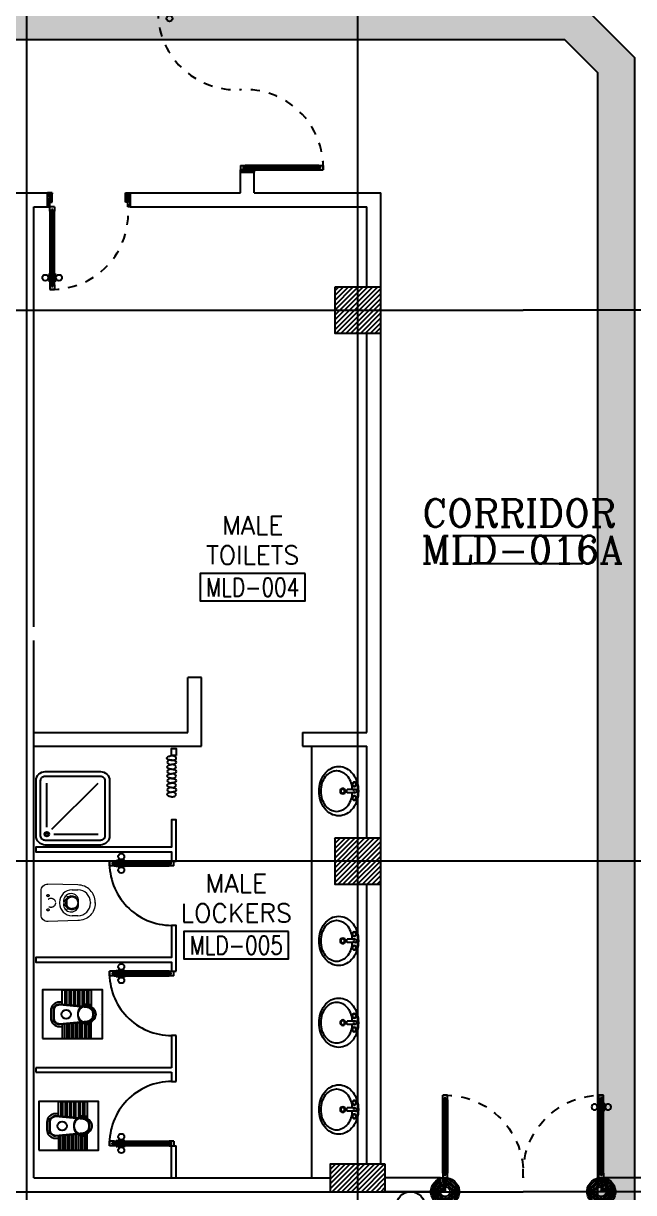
# Model space of a CAD drawing. Extents: x 417819.9 to 417911.9, y 43448 to 43539.2.
# Drawn here: x 417884.26 to 417890.9, y 43494.48 to 43507.22 of the extents above; entities that cross this region are included whole.
import ezdxf
from ezdxf.enums import TextEntityAlignment as Align

# ---------------------------------------------------------------- set-up
doc = ezdxf.new("R2010")
doc.units = 0
doc.header["$MEASUREMENT"] = 0
doc.linetypes.add('HIDDEN', pattern=[0.375, 0.25, -0.125])
doc.linetypes.add('HIDDEN2', pattern=[0.1875, 0.125, -0.0625])
doc.layers.get('0').update_dxf_attribs({"color": 11, "linetype": 'CONTINUOUS'})
for name, color, linetype in [('COL', 11, 'CONTINUOUS'), ('CURT', 11, 'CONTINUOUS'), ('DIM', 11, 'CONTINUOUS'), ('DOOR', 11, 'CONTINUOUS'), ('E-HAT', 9, 'CONTINUOUS'), ('E-SOCKETS', 4, 'CONTINUOUS'), ('E-TRAY', 2, 'CONTINUOUS'), ('FIX', 11, 'CONTINUOUS'), ('RM-BOX', 11, 'CONTINUOUS'), ('RM-NAME', 11, 'CONTINUOUS'), ('RM-NO', 11, 'CONTINUOUS'), ('WALL', 11, 'CONTINUOUS')]:
    doc.layers.add(name, color=color, linetype=linetype)
doc.styles.add('ROMANC', font='romanc', dxfattribs={"height": 0.1})
doc.styles.add('ROMANS', font='ROMANS.shx', dxfattribs={"width": 0.6})

# ---------------------------------------------------------------- blocks, each defined once
blk = doc.blocks.new('A$C272A55A0')
at = {"layer": 'DOOR', "color": 0, "linetype": 'ByBlock'}
for p, q in [((0, 900), (0, 1050)), ((50, 1050), (0, 1050)), ((50, 950), (50, 1050)), ((1750, 950), (1750, 1050)), ((1750, 1050), (1800, 1050)), ((1800, 1050), (1800, 900)), ((0, 900), (25, 900)), ((25, 950), (50, 950)), ((25, 900), (25, 950)), ((75, 900), (25, 900)), ((25, 850), (25, 900)), ((75, 900), (75, 850)), ((1725, 900), (1775, 900)), ((1725, 900), (1725, 850)), ((1775, 950), (1750, 950)), ((1775, 900), (1775, 950)), ((1800, 900), (1775, 900)), ((1775, 850), (1775, 900)), ((42, 850), (25, 850)), ((58, 870), (42, 870)), ((42, 870), (42, 850)), ((58, 850), (58, 870)), ((75, 850), (58, 850)), ((1725, 850), (1742, 850)), ((1742, 870), (1758, 870)), ((1742, 850), (1742, 870)), ((1758, 870), (1758, 850)), ((1758, 850), (1775, 850)), ((1718, 160), (1709, 160)), ((1709, 95), (1709, 160)), ((1725, 173), (1718, 173)), ((1718, 173), (1718, 83)), ((1718, 95), (1718, 160)), ((1775, 173), (1782, 173)), ((1782, 173), (1782, 83)), ((1782, 160), (1791, 160)), ((1782, 95), (1782, 160)), ((1791, 95), (1791, 160)), ((25, 50), (42, 50)), ((25, 50), (25, 0)), ((25, 0), (75, 0)), ((75, 0), (25, 0)), ((42, 50), (42, 30)), ((42, 30), (58, 30)), ((58, 50), (75, 50)), ((58, 50), (58, 30)), ((75, 50), (75, 0)), ((1718, 95), (1709, 95)), ((1725, 83), (1718, 83)), ((1742, 50), (1725, 50)), ((1725, 50), (1725, 0)), ((1775, 0), (1725, 0)), ((1725, 0), (1775, 0)), ((1742, 50), (1742, 30)), ((1758, 30), (1742, 30)), ((1775, 50), (1758, 50)), ((1758, 50), (1758, 30)), ((1775, 83), (1782, 83)), ((1775, 50), (1775, 0)), ((1782, 95), (1791, 95))]:
    blk.add_line(p, q, dxfattribs=at)
at = {"layer": 'DOOR', "color": 9, "linetype": 'ByBlock'}
for p, q in [((50, 1050), (0, 1010)), ((50, 1050), (0, 937)), ((50, 1050), (37, 950)), ((1750, 1050), (1800, 1010)), ((1750, 1050), (1800, 937)), ((1750, 1050), (1763, 950))]:
    blk.add_line(p, q, dxfattribs=at)
at = {"layer": 'DOOR', "linetype": 'ByBlock'}
for p, q in [((25, 850), (25, 50)), ((42, 850), (42, 50)), ((58, 850), (58, 50)), ((75, 50), (75, 850)), ((1725, 50), (1725, 850)), ((1742, 850), (1742, 50)), ((1758, 850), (1758, 50)), ((1775, 850), (1775, 50))]:
    blk.add_line(p, q, dxfattribs=at)
at = {"layer": 'DOOR', "color": 0, "linetype": 'ByBlock'}
for centre in [(1676, 128), (1824, 128)]:
    blk.add_circle(centre, 32.4, dxfattribs=at)
at = {"layer": 'DOOR', "color": 9, "linetype": 'ByBlock'}
for centre, radius, start, end in [((50, 1050), 54.4, 203.2074, 270), ((50, 1050), 34.4, 180, 270), ((50, 1050), 14.4, 180, 270), ((1750, 1050), 14.4, 270, 0), ((1750, 1050), 34.4, 270, 0), ((1750, 1050), 54.4, 270, 336.7926), ((50, 1050), 74.4, 227.7764, 270), ((50, 1050), 94.4, 238.0182, 270), ((50, 1050), 114, 244.0838, 257.3774), ((50, 1050), 134, 248.1598, 259.28), ((50, 1050), 154, 251.1053, 256.2858), ((1750, 1050), 74.4, 270, 312.2236), ((1750, 1050), 94.4, 270, 301.9818), ((1750, 1050), 114, 282.6226, 295.9162), ((1750, 1050), 134, 280.72, 291.8402), ((1750, 1050), 154, 283.7142, 288.8947)]:
    blk.add_arc(centre, radius, start, end, dxfattribs=at)
at = {"layer": 'DOOR', "linetype": 'HIDDEN', "ltscale": 0.5}
for centre, start, end in [((50, 851), 268.3174, 3.2965), ((1750, 851), 176.7035, 271.6826)]:
    blk.add_arc(centre, 851, start, end, dxfattribs=at)
at = {"layer": 'WALL', "linetype": 'ByBlock'}
blk.add_line((1800, 900), (1800, 1050), dxfattribs=at)
blk = doc.blocks.new('COL50')
at = {"layer": 'COL'}
blk.add_lwpolyline([(-250, 250), (-250, -250), (250, -250), (250, 250)], close=True, dxfattribs=at)
blk = doc.blocks.new('*X64')
at = {"color": 0}
for p, q in [((193089, 47937), (193552, 48401)), ((193089, 47990), (193499, 48401)), ((193089, 48043), (193446, 48401)), ((193089, 48096), (193393, 48401)), ((193089, 48149), (193340, 48401)), ((193089, 48202), (193287, 48401)), ((193089, 48255), (193234, 48401)), ((193089, 48308), (193181, 48401)), ((193089, 48361), (193128, 48401)), ((193105, 47901), (193589, 48384)), ((193158, 47901), (193589, 48331)), ((193211, 47901), (193589, 48278)), ((193264, 47901), (193589, 48225)), ((193318, 47901), (193589, 48172)), ((193371, 47901), (193589, 48119)), ((193424, 47901), (193589, 48066)), ((193477, 47901), (193589, 48013)), ((193530, 47901), (193589, 47960)), ((193583, 47901), (193589, 47907))]:
    blk.add_line(p, q, dxfattribs=at)
blk = doc.blocks.new('RM1')
at = {"layer": 'RM-BOX'}
blk.add_lwpolyline([(570, -200), (-570, -200), (-570, -500), (570, -500)], close=True, dxfattribs=at)
at = {"layer": 'RM-NAME', "style": 'ROMANS'}
for tag, p in [('ROOMNAME1', (0, 324)), ('ROOMNAME2', (0, 0))]:
    blk.add_attdef(tag, text='', height=200, dxfattribs=at).set_placement(p, align=Align.MIDDLE)
at = {"layer": 'RM-NO', "style": 'ROMANS', "width": 0.8}
blk.add_attdef('ROOMNO', text='', height=200, dxfattribs=at).set_placement((0, -350), align=Align.MIDDLE)
blk = doc.blocks.new('CURT2')
at = {"layer": 'CURT'}
blk.add_lwpolyline([(0, 0, -0.116434), (-19, -31, -0.116434), (-50, -50, -0.56066), (-101, -7, 0.45929), (-150, 50, 0.414214), (-200, 0, -0.414214), (-250, -50, -0.414214), (-300, 0, 0.414214), (-350, 50, 0.414214), (-400, 0, -0.414214), (-450, -50, -0.414214), (-500, 0, 0.414214), (-550, 50, 0.414214), (-600, 0, -0.414214), (-650, -50, -0.414214), (-700, 0, 0.414214), (-750, 50, 0.414214), (-800, 0, -0.414214), (-850, -50, -0.414214), (-900, 0, 0.414214)], format="xyb", dxfattribs=at)
blk = doc.blocks.new('DOOR90')
at = {"layer": 'DOOR', "color": 7, "linetype": 'ByBlock'}
for p, q in [((-150, 0), (0, 0)), ((-150, 0), (-150, -25)), ((0, -50), (-114, 0)), ((0, -50), (-40, 0)), ((0, -50), (0, 0)), ((-1000, -25), (-1050, -25)), ((-1050, -75), (-1050, -25)), ((-1050, -25), (-1050, -75)), ((-1000, -75), (-1050, -75)), ((-1000, -42), (-1020, -42)), ((-1020, -42), (-1020, -58)), ((-1000, -58), (-1020, -58)), ((-1000, -25), (-1000, -42)), ((-1000, -58), (-1000, -75)), ((-878, -18), (-968, -18)), ((-968, -25), (-968, -18)), ((-968, -75), (-968, -82)), ((-878, -82), (-968, -82)), ((-955, -9), (-890, -9)), ((-955, -18), (-955, -9)), ((-955, -18), (-890, -18)), ((-955, -82), (-890, -82)), ((-955, -82), (-955, -91)), ((-955, -91), (-890, -91)), ((-890, -18), (-890, -9)), ((-890, -82), (-890, -91)), ((-878, -25), (-878, -18)), ((-878, -75), (-878, -82)), ((-200, -25), (-150, -25)), ((-200, -42), (-200, -25)), ((-180, -42), (-200, -42)), ((-200, -58), (-180, -58)), ((-200, -75), (-200, -58)), ((-150, -75), (-200, -75)), ((-180, -58), (-180, -42)), ((-150, -25), (-100, -25)), ((-150, -75), (-150, -25)), ((-100, -25), (-100, -50)), ((0, -50), (-100, -37)), ((-100, -50), (0, -50)), ((-150, -875), (-100, -875)), ((-150, -900), (-150, -875)), ((0, -850), (-114, -900)), ((-100, -875), (-100, -850)), ((0, -850), (-100, -863)), ((-100, -850), (0, -850)), ((0, -850), (-40, -900)), ((0, -850), (0, -900)), ((-150, -900), (0, -900)), ((0, -900), (-150, -900))]:
    blk.add_line(p, q, dxfattribs=at)
at = {"layer": 'DOOR', "linetype": 'ByBlock'}
for p, q in [((-200, -25), (-1000, -25)), ((-200, -42), (-1000, -42)), ((-200, -58), (-1000, -58)), ((-1000, -75), (-200, -75))]:
    blk.add_line(p, q, dxfattribs=at)
at = {"layer": 'DOOR', "color": 7, "linetype": 'ByBlock'}
for centre in [(-923, 24), (-923, -124)]:
    blk.add_circle(centre, 32.4, dxfattribs=at)
for centre, radius, start, end in [((0, -50), 154, 161.1053, 166.2858), ((0, -50), 94.4, 148.0182, 180), ((0, -50), 134, 158.1598, 169.28), ((0, -50), 114, 154.0838, 167.3774), ((0, -50), 74.4, 137.7764, 180), ((0, -50), 54.4, 113.2074, 180), ((0, -50), 34.4, 90, 180), ((0, -50), 14.4, 90, 180), ((0, -850), 154, 193.7142, 198.8947), ((0, -850), 134, 190.72, 201.8402), ((0, -850), 94.4, 180, 211.9818), ((0, -850), 74.4, 180, 222.2236), ((0, -850), 54.4, 180, 246.7926), ((0, -850), 34.4, 180, 270), ((0, -850), 14.4, 180, 270)]:
    blk.add_arc(centre, radius, start, end, dxfattribs=at)
at = {"layer": 'DOOR', "linetype": 'HIDDEN', "ltscale": 0.5}
blk.add_arc((-222, -50), 828, 178.2701, 275.003, dxfattribs=at)
blk = doc.blocks.new('*X78')
at = {"color": 0}
for p, q in [((80579, 41918), (81062, 42401)), ((80579, 41971), (81009, 42401)), ((80579, 42024), (80956, 42401)), ((80579, 42077), (80903, 42401)), ((80579, 42130), (80850, 42401)), ((80579, 42183), (80797, 42401)), ((80579, 42236), (80744, 42401)), ((80579, 42289), (80691, 42401)), ((80579, 42342), (80638, 42401)), ((80579, 42395), (80585, 42401)), ((80615, 41901), (81079, 42365)), ((80668, 41901), (81079, 42312)), ((80721, 41901), (81079, 42259)), ((80774, 41901), (81079, 42206)), ((80827, 41901), (81079, 42153)), ((80880, 41901), (81079, 42100)), ((80933, 41901), (81079, 42047)), ((80986, 41901), (81079, 41994)), ((81039, 41901), (81079, 41941))]:
    blk.add_line(p, q, dxfattribs=at)
blk = doc.blocks.new('WC')
at = {"layer": 'FIX', "lineweight": 20}
for p, q in [((475, 141), (538, 141)), ((339, 5), (339, -5)), ((395, 76), (490, 60)), ((534, 24), (540, 0)), ((540, 0), (534, -24)), ((674, 5), (674, -5)), ((490, -60), (395, -76)), ((213, -204), (210, -204)), ((538, -141), (475, -141))]:
    blk.add_line(p, q, dxfattribs=at)
at = {"layer": 'FIX', "linetype": 'Continuous', "lineweight": 20}
blk.add_line((420, -47), (420, 45), dxfattribs=at)
at = {"layer": 'FIX', "lineweight": 20}
for points in [[(210, -204, -0.414214), (137, -131), (137, 0), (137, 131, -0.414214), (210, 204)], [(727, -5), (727, 5, 0.414214), (538, 194), (210, 204)], [(727, 5), (727, -5, -0.414214), (538, -194), (210, -204)]]:
    blk.add_lwpolyline(points, format="xyb", dxfattribs=at)
at = {"layer": 'FIX', "linetype": 'HIDDEN2', "lineweight": 20, "ltscale": 0.3}
blk.add_circle((245, 0), 49.8, dxfattribs=at)
at = {"layer": 'FIX', "linetype": 'HIDDEN', "lineweight": 20, "ltscale": 0.05}
for centre in [(213, 78), (213, -77)]:
    blk.add_circle(centre, 11.6, dxfattribs=at)
at = {"layer": 'FIX', "lineweight": 20}
for centre, radius, start, end in [((475, 5), 136, 90, 180), ((538, 5), 136, 360, 90), ((464, -18), 82, 51.0758, 71.504), ((473, -7), 68.2, 27.1532, 51.0758), ((475, -5), 136, 180, 270), ((464, 18), 82, 288.496, 308.9242), ((473, 7), 68.2, 308.9242, 332.8468), ((538, -5), 136, 270, 0)]:
    blk.add_arc(centre, radius, start, end, dxfattribs=at)
at = {"layer": 'FIX', "linetype": 'Continuous', "lineweight": 20}
for centre, start, end in [((443, 46), 88.3879, 182.3338), ((442, -46), 177.6662, 271.6121)]:
    blk.add_arc(centre, 22.3, start, end, dxfattribs=at)
blk = doc.blocks.new('AWC')
at = {"layer": 'FIX'}
for p, q in [((-726, 265), (-726, 66)), ((-700, 265), (-726, 265)), ((-700, 79), (-700, 265)), ((-678, 265), (-678, 82)), ((-652, 265), (-678, 265)), ((-652, 84), (-652, 265)), ((-630, 265), (-630, 86)), ((-604, 265), (-630, 265)), ((-604, 89), (-604, 265)), ((-582, 265), (-582, 91)), ((-556, 265), (-582, 265)), ((-556, 93), (-556, 265)), ((-534, 265), (-534, 95)), ((-508, 265), (-534, 265)), ((-508, 98), (-508, 265)), ((-486, 265), (-486, 100)), ((-460, 265), (-486, 265)), ((-460, 102), (-460, 265)), ((-438, 265), (-438, 104)), ((-412, 265), (-438, 265)), ((-412, 106), (-412, 265)), ((-384, 134), (-412, 131)), ((-825, 0), (-825, 0)), ((-780, 7), (-780, -7)), ((-755, 7), (-755, -7)), ((-748, 7), (-748, -7)), ((-382, 109), (-687, 81)), ((-312, -39), (-312, 39)), ((-287, -39), (-287, 39)), ((-726, -265), (-726, -66)), ((-700, -79), (-700, -265)), ((-687, -81), (-382, -109)), ((-678, -265), (-678, -82)), ((-652, -84), (-652, -265)), ((-630, -265), (-630, -86)), ((-604, -89), (-604, -265)), ((-582, -265), (-582, -91)), ((-556, -93), (-556, -265)), ((-534, -265), (-534, -95)), ((-508, -98), (-508, -265)), ((-486, -265), (-486, -100)), ((-460, -102), (-460, -265)), ((-438, -265), (-438, -104)), ((-412, -106), (-412, -265)), ((-412, -131), (-384, -134)), ((-700, -265), (-726, -265)), ((-652, -265), (-678, -265)), ((-604, -265), (-630, -265)), ((-556, -265), (-582, -265)), ((-508, -265), (-534, -265)), ((-460, -265), (-486, -265)), ((-412, -265), (-438, -265))]:
    blk.add_line(p, q, dxfattribs=at)
at = {"layer": 'FIX', "color": 32}
for p, q in [((-381, 102), (-686, 74)), ((-319, -39), (-319, 39)), ((-686, -74), (-381, -102))]:
    blk.add_line(p, q, dxfattribs=at)
at = {"layer": 'FIX'}
blk.add_lwpolyline([(-198, 265), (-848, 265), (-848, -265), (-198, -265)], close=True, dxfattribs=at)
at = {"layer": 'FIX', "color": 32}
blk.add_circle((-454, 0), 50, dxfattribs=at)
at = {"layer": 'FIX'}
for centre, radius, start, end in [((-382, 39), 95, 0, 90.1311), ((-680, 7), 100, 117.0426, 180), ((-680, 7), 75, 95.2114, 180), ((-382, 39), 70, 0, 90.1311), ((-680, -7), 100, 180, 242.9574), ((-680, -7), 75, 180, 264.7886), ((-382, -39), 95, 270, 0), ((-382, -39), 70, 270, 0)]:
    blk.add_arc(centre, radius, start, end, dxfattribs=at)
at = {"layer": 'FIX', "color": 32}
for centre, radius, start, end in [((-680, 7), 68, 95.2114, 180), ((-382, 39), 63, 0, 90.1311), ((-680, -7), 68, 180, 264.7886), ((-382, -39), 63, 270, 0)]:
    blk.add_arc(centre, radius, start, end, dxfattribs=at)
blk = doc.blocks.new('fe-door')
at = {"layer": 'DOOR', "color": 0, "linetype": 'ByBlock'}
for p, q in [((-805, 1782), (-805, 1791)), ((-805, 1791), (-740, 1791)), ((-740, 1782), (-740, 1791)), ((150, 1800), (0, 1800)), ((0, 1800), (0, 1775)), ((150, 1775), (150, 1800)), ((-900, 1775), (-900, 1725)), ((-900, 1725), (-900, 1775)), ((-850, 1775), (-900, 1775)), ((-850, 1725), (-900, 1725)), ((-870, 1758), (-870, 1742)), ((-850, 1758), (-870, 1758)), ((-850, 1742), (-870, 1742)), ((-850, 1775), (-850, 1758)), ((-850, 1742), (-850, 1725)), ((-818, 1775), (-818, 1782)), ((-728, 1782), (-818, 1782)), ((-818, 1725), (-818, 1718)), ((-728, 1718), (-818, 1718)), ((-805, 1782), (-740, 1782)), ((-805, 1718), (-805, 1709)), ((-805, 1718), (-740, 1718)), ((-805, 1709), (-740, 1709)), ((-740, 1718), (-740, 1709)), ((-728, 1775), (-728, 1782)), ((-728, 1725), (-728, 1718)), ((-50, 1758), (-50, 1775)), ((-50, 1775), (0, 1775)), ((-30, 1758), (-50, 1758)), ((-50, 1725), (-50, 1742)), ((-50, 1742), (-30, 1742)), ((0, 1725), (-50, 1725)), ((-30, 1742), (-30, 1758)), ((0, 1725), (0, 1775)), ((0, 1775), (150, 1775)), ((0, 75), (0, 25)), ((0, 75), (50, 75)), ((0, 0), (0, 25)), ((0, 25), (50, 25)), ((150, 25), (0, 25)), ((0, 0), (150, 0)), ((30, 58), (30, 42)), ((50, 58), (30, 58)), ((30, 42), (50, 42)), ((50, 75), (50, 58)), ((50, 42), (50, 25)), ((150, 25), (150, 0)), ((850, 58), (850, 75)), ((850, 75), (900, 75)), ((850, 58), (870, 58)), ((850, 25), (850, 42)), ((850, 42), (870, 42)), ((850, 25), (900, 25)), ((870, 42), (870, 58)), ((900, 25), (900, 75)), ((900, 75), (900, 25))]:
    blk.add_line(p, q, dxfattribs=at)
at = {"layer": 'DOOR', "linetype": 'ByBlock'}
for p, q in [((-50, 1775), (-850, 1775)), ((-50, 1758), (-850, 1758)), ((-50, 1742), (-850, 1742)), ((-850, 1725), (-50, 1725)), ((850, 75), (50, 75)), ((50, 58), (850, 58)), ((50, 42), (850, 42)), ((50, 25), (850, 25))]:
    blk.add_line(p, q, dxfattribs=at)
at = {"layer": 'DOOR', "color": 0, "linetype": 'ByBlock'}
for centre in [(-773, 1824), (-773, 1676)]:
    blk.add_circle(centre, 32.4, dxfattribs=at)
at = {"layer": 'DOOR', "linetype": 'HIDDEN', "ltscale": 0.5}
for centre, start, end in [((-49, 1750), 178.3174, 273.2965), ((49, 50), 358.3174, 93.2965)]:
    blk.add_arc(centre, 851, start, end, dxfattribs=at)
at = {"layer": 'WALL'}
for p, q in [((0, 1800), (150, 1800)), ((0, 0), (150, 0))]:
    blk.add_line(p, q, dxfattribs=at)
at = {"layer": 'WALL', "linetype": 'ByBlock'}
blk.add_line((0, 1800), (150, 1800), dxfattribs=at)
blk = doc.blocks.new('OV')
for p, q in [((-0.02, -0.041), (-0.02, -0.135)), ((0.02, -0.041), (0.02, -0.135))]:
    blk.add_line(p, q)
blk.add_lwpolyline([(-0.3, -0.239, 0.126028), (-0.276, -0.332, 0.105961), (-0.207, -0.412, 0.086149), (-0.113, -0.46, 0.075973), (0, -0.478, 0.075973), (0.113, -0.46, 0.086149), (0.207, -0.412, 0.105961), (0.276, -0.332, 0.126028), (0.3, -0.239, 0.126028), (0.276, -0.145, 0.105961), (0.207, -0.065, 0.086149), (0.113, -0.017, 0.075973), (0, 0, 0.075973), (-0.113, -0.017, 0.086149), (-0.207, -0.065, 0.105961), (-0.276, -0.145, 0.126028)], format="xyb", close=True)
for points in [[(-0.25, -0.264, 0.126028), (-0.232, -0.333, 0.105961), (-0.177, -0.398, 0.086149), (-0.099, -0.438, 0.075973), (0, -0.453, 0.075973), (0.099, -0.438, 0.086149), (0.177, -0.398, 0.105961), (0.232, -0.333, 0.126028), (0.25, -0.264, 0.126028), (0.232, -0.195, 0.105961), (0.177, -0.13, 0.086149), (0.099, -0.09, 0.060606), (0.02, -0.076, 0.075973)], [(-0.02, -0.076, 0.060606), (-0.099, -0.09, 0.086149), (-0.177, -0.13, 0.105961), (-0.232, -0.195, 0.126028), (-0.25, -0.264, 0.126028)]]:
    blk.add_lwpolyline(points, format="xyb")
for centre, radius in [((-0.083, -0.05), 0.027), ((-0.083, -0.05), 0.022), ((0, -0.041), 0.0202), ((0.083, -0.05), 0.027), ((0.083, -0.05), 0.022), ((0, -0.19), 0.0332), ((0, -0.19), 0.0232)]:
    blk.add_circle(centre, radius)
blk.add_arc((0, -0.099), 0.0409, 240.429, 299.571)

msp = doc.modelspace()

# ---------------------------------------------------------------- hatches: boundary and pattern name
at = {"layer": 'E-HAT'}
h = msp.add_hatch(dxfattribs=at)
h.set_pattern_fill('ANGLE', color=256, style=0)
h.set_pattern_definition([(0, (0, 0), (0, 0.275), [0.2, -0.075]), (90, (0, 0), (-0.275, 2e-17), [0.2, -0.075])])
h.paths.add_polyline_path([(417856.983, 43482.7235), (417857.4173, 43483.1578), (417863.5778, 43483.1578), (417864.4349, 43482.3012), (417872.0254, 43482.3012), (417872.8825, 43483.1578), (417890.15, 43483.1578), (417890.5085, 43483.5164), (417890.5085, 43506.6783), (417890.15, 43507.0369), (417872.8825, 43507.0369), (417872.0254, 43507.8935), (417864.4349, 43507.8935), (417863.5778, 43507.0369), (417860.4537, 43507.0369), (417860.0403, 43507.1369), (417849.3136, 43507.1369), (417849.1136, 43506.9369), (417849.1136, 43501.9844), (417848.8136, 43501.9844), (417848.8136, 43507.0612), (417849.1893, 43507.4369), (417860.4537, 43507.4369), (417860.8056, 43507.8116), (417860.8056, 43515.9941), (417861.1056, 43515.9941), (417861.1056, 43507.8116), (417861.4575, 43507.4369), (417863.4122, 43507.4369), (417864.2693, 43508.2935), (417872.191, 43508.2935), (417873.0481, 43507.4369), (417890.3156, 43507.4369), (417890.9085, 43506.844), (417890.9085, 43494.2015), (417892.0958, 43494.2015), (417892.0958, 43493.6015), (417890.9085, 43493.6015), (417890.9085, 43483.3507), (417890.3156, 43482.7578), (417881.5159, 43482.7578), (417881.3659, 43482.6078), (417881.3659, 43479.6689), (417881.0659, 43479.6689), (417881.0659, 43482.6078), (417880.9159, 43482.7578), (417873.0481, 43482.7578), (417872.191, 43481.9012), (417864.2693, 43481.9012), (417863.4122, 43482.7578), (417857.583, 43482.7578), (417857.383, 43482.5578), (417857.383, 43479.0875), (417856.983, 43479.0875)])
at = {"layer": 'RM-NAME'}
h = msp.add_hatch(dxfattribs=at)
h.set_pattern_fill('ANSI31', color=256, scale=0.3, style=0)
h.set_pattern_definition([(45, (417529.351385, 43455.963322), (-0.0265165043, 0.0265165043), [])])
h.paths.add_polyline_path([(417887.8966, 43494.4943), (417887.8966, 43494.7943), (417887.5966, 43494.7943), (417887.5966, 43494.4943)])
h.paths.add_polyline_path([(417888.1966, 43494.4943), (417888.1966, 43494.7943), (417887.8966, 43494.7943), (417887.8966, 43494.4943)])

# ---------------------------------------------------------------- linework, layer by layer
at = {"layer": 'DIM'}
msp.add_line((417885.8679, 43494.9943), (417885.9216, 43494.9943), dxfattribs=at)
at = {"layer": 'E-SOCKETS'}
msp.add_circle((417888.4716, 43494.3381), 0.1562, dxfattribs=at)
at = {"layer": 'E-TRAY', "color": 4}
for points in [[(417873.0481, 43507.4369), (417890.3156, 43507.4369), (417890.9085, 43506.844), (417890.9085, 43494.2015), (417892.0958, 43494.2015), (417892.0958, 43493.6015), (417890.9085, 43493.6015), (417890.9085, 43483.3507), (417890.3156, 43482.7578), (417881.5159, 43482.7578), (417881.3659, 43482.6078), (417881.3659, 43479.6689), (417881.0659, 43479.6689), (417881.0659, 43482.6078), (417880.9159, 43482.7578), (417873.0481, 43482.7578)], [(417872.8825, 43483.1578), (417890.15, 43483.1578), (417890.5085, 43483.5164), (417890.5085, 43506.6783), (417890.15, 43507.0369), (417872.8825, 43507.0369)]]:
    msp.add_lwpolyline(points, dxfattribs=at)
at = {"layer": 'RM-NAME'}
for p, q in [((417887.8966, 43448.6529), (417887.8966, 43538.4875)), ((417884.2966, 43466.8743), (417884.2966, 43525.4443)), ((417886.6216, 43505.3693), (417886.6216, 43505.5943)), ((417886.7716, 43505.5943), (417886.6216, 43505.5943)), ((417886.7716, 43505.3693), (417886.7716, 43505.5943)), ((417884.0716, 43505.3693), (417884.5216, 43505.3693)), ((417884.5216, 43505.2193), (417884.5216, 43505.3693)), ((417885.4216, 43505.3693), (417886.6216, 43505.3693)), ((417885.4216, 43505.2193), (417885.4216, 43505.3693)), ((417886.7716, 43505.3693), (417888.1466, 43505.3693)), ((417887.2966, 43505.3693), (417888.1466, 43505.3693)), ((417888.1466, 43504.3443), (417888.1466, 43505.3693)), ((417888.1466, 43504.3443), (417888.1466, 43505.3693)), ((417888.1466, 43504.3443), (417888.1466, 43505.3693)), ((417888.1466, 43504.3443), (417888.1466, 43505.3693)), ((417884.3716, 43500.6448), (417884.3716, 43505.2193)), ((417884.3716, 43505.2193), (417884.5216, 43505.2193)), ((417885.4216, 43505.2193), (417887.9966, 43505.2193)), ((417887.2966, 43505.2193), (417887.9966, 43505.2193)), ((417887.9966, 43504.3443), (417887.9966, 43505.2193)), ((417887.9966, 43504.3443), (417887.9966, 43505.2193)), ((417887.9966, 43504.3443), (417887.9966, 43505.2193)), ((417887.9966, 43504.3443), (417887.9966, 43505.2193)), ((417820.6052, 43504.0943), (417889.6966, 43504.0943)), ((417911.2163, 43504.0943), (417889.6966, 43504.0943)), ((417887.9966, 43499.4948), (417887.9966, 43503.8443)), ((417888.1466, 43498.3443), (417888.1466, 43503.8443)), ((417888.1466, 43498.3443), (417888.1466, 43503.8443)), ((417888.1466, 43498.3443), (417888.1466, 43503.8443)), ((417884.3716, 43494.6443), (417884.3716, 43500.4948)), ((417886.0467, 43499.4948), (417886.0468, 43500.0948)), ((417886.1968, 43500.0948), (417886.0468, 43500.0948)), ((417886.1966, 43499.3448), (417886.1968, 43500.0947)), ((417884.3716, 43499.4948), (417886.0467, 43499.4948)), ((417887.2966, 43499.4948), (417887.9966, 43499.4948)), ((417887.2966, 43499.4948), (417887.9966, 43499.4948)), ((417887.2966, 43499.4948), (417887.2966, 43499.3448)), ((417887.2966, 43499.4948), (417887.9966, 43499.4948)), ((417887.2966, 43499.4948), (417887.9966, 43499.4948)), ((417887.2966, 43499.4948), (417887.2966, 43499.3448)), ((417884.3716, 43499.3448), (417886.1966, 43499.3448)), ((417887.2966, 43499.3448), (417887.9966, 43499.3448)), ((417887.2966, 43499.3448), (417887.9966, 43499.3448)), ((417887.2966, 43499.3448), (417887.9966, 43499.3448)), ((417887.2966, 43499.3448), (417887.9966, 43499.3448)), ((417887.3966, 43494.6443), (417887.3966, 43499.3448)), ((417887.9966, 43498.3443), (417887.9966, 43499.3448)), ((417885.8716, 43499.2448), (417885.9216, 43499.2448)), ((417887.9966, 43498.3443), (417887.9966, 43499.2189)), ((417887.9966, 43498.3443), (417887.9966, 43499.2189)), ((417887.9966, 43498.3443), (417887.9966, 43499.2189)), ((417884.5143, 43498.462), (417884.5143, 43498.9443)), ((417884.5673, 43498.44), (417885.0716, 43498.9443)), ((417884.5893, 43498.387), (417885.0716, 43498.387)), ((417889.6966, 43498.0943), (417820.6052, 43498.0943)), ((417885.1966, 43498.0943), (417885.1966, 43498.0443)), ((417885.1966, 43498.0443), (417885.1966, 43498.0943)), ((417885.2466, 43498.0943), (417885.1966, 43498.0943)), ((417885.2466, 43498.0443), (417885.1966, 43498.0443)), ((417885.2266, 43498.0773), (417885.2266, 43498.0613)), ((417885.2466, 43498.0773), (417885.2266, 43498.0773)), ((417885.2466, 43498.0613), (417885.2266, 43498.0613)), ((417885.8466, 43498.0943), (417885.2466, 43498.0943)), ((417885.2466, 43498.0943), (417885.2466, 43498.0773)), ((417885.8466, 43498.0773), (417885.2466, 43498.0773)), ((417885.8466, 43498.0613), (417885.2466, 43498.0613)), ((417885.2466, 43498.0613), (417885.2466, 43498.0443)), ((417885.2466, 43498.0443), (417885.8466, 43498.0443)), ((417885.269, 43498.1015), (417885.279, 43498.1015)), ((417885.269, 43498.0943), (417885.269, 43498.1015)), ((417885.269, 43498.0443), (417885.269, 43498.0371)), ((417885.269, 43498.0371), (417885.279, 43498.0371)), ((417885.279, 43498.0943), (417885.279, 43498.1015)), ((417885.279, 43498.0443), (417885.279, 43498.0371)), ((417885.2916, 43498.1015), (417885.2916, 43498.1105)), ((417885.2916, 43498.1105), (417885.3564, 43498.1105)), ((417885.2916, 43498.1015), (417885.3564, 43498.1015)), ((417885.2916, 43498.0371), (417885.2916, 43498.0281)), ((417885.2916, 43498.0371), (417885.3564, 43498.0371)), ((417885.3564, 43498.1015), (417885.3564, 43498.1105)), ((417885.3564, 43498.0371), (417885.3564, 43498.0281)), ((417885.8466, 43498.0943), (417885.8966, 43498.0943)), ((417885.8466, 43498.0773), (417885.8466, 43498.0943)), ((417885.8666, 43498.0773), (417885.8466, 43498.0773)), ((417885.8466, 43498.0613), (417885.8666, 43498.0613)), ((417885.8466, 43498.0443), (417885.8466, 43498.0613)), ((417885.8966, 43498.0443), (417885.8466, 43498.0443)), ((417885.8666, 43498.0613), (417885.8666, 43498.0773)), ((417885.8966, 43498.0443), (417885.8966, 43498.0943)), ((417911.2163, 43498.0943), (417889.6966, 43498.0943)), ((417885.2916, 43498.0281), (417885.3564, 43498.0281)), ((417887.9966, 43494.7943), (417887.9966, 43497.8443)), ((417887.9966, 43494.7943), (417887.9966, 43497.8443)), ((417887.9966, 43494.7943), (417887.9966, 43497.8443)), ((417887.9966, 43494.7943), (417887.9966, 43497.8443)), ((417888.1466, 43494.7943), (417888.1466, 43497.8443)), ((417888.1466, 43494.7943), (417888.1466, 43497.8443)), ((417888.1466, 43494.7943), (417888.1466, 43497.8443)), ((417888.1466, 43494.7943), (417888.1466, 43497.8443)), ((417885.1966, 43496.8943), (417885.1966, 43496.8443)), ((417885.1966, 43496.8443), (417885.1966, 43496.8943)), ((417885.2466, 43496.8943), (417885.1966, 43496.8943)), ((417885.8466, 43496.8943), (417885.2466, 43496.8943)), ((417885.2466, 43496.8943), (417885.2466, 43496.8773)), ((417885.269, 43496.9015), (417885.279, 43496.9015)), ((417885.269, 43496.8943), (417885.269, 43496.9015)), ((417885.279, 43496.8943), (417885.279, 43496.9015)), ((417885.2916, 43496.9015), (417885.2916, 43496.9105)), ((417885.2916, 43496.9105), (417885.3564, 43496.9105)), ((417885.2916, 43496.9015), (417885.3564, 43496.9015)), ((417885.3564, 43496.9015), (417885.3564, 43496.9105)), ((417885.8466, 43496.8943), (417885.8966, 43496.8943)), ((417885.8466, 43496.8773), (417885.8466, 43496.8943)), ((417885.8966, 43496.8443), (417885.8966, 43496.8943)), ((417885.2466, 43496.8443), (417885.1966, 43496.8443)), ((417885.2266, 43496.8773), (417885.2266, 43496.8613)), ((417885.2466, 43496.8773), (417885.2266, 43496.8773)), ((417885.2466, 43496.8613), (417885.2266, 43496.8613)), ((417885.8466, 43496.8773), (417885.2466, 43496.8773)), ((417885.8466, 43496.8613), (417885.2466, 43496.8613)), ((417885.2466, 43496.8613), (417885.2466, 43496.8443)), ((417885.2466, 43496.8443), (417885.8466, 43496.8443)), ((417885.269, 43496.8443), (417885.269, 43496.8371)), ((417885.269, 43496.8371), (417885.279, 43496.8371)), ((417885.279, 43496.8443), (417885.279, 43496.8371)), ((417885.2916, 43496.8371), (417885.2916, 43496.8281)), ((417885.2916, 43496.8371), (417885.3564, 43496.8371)), ((417885.2916, 43496.8281), (417885.3564, 43496.8281)), ((417885.3564, 43496.8371), (417885.3564, 43496.8281)), ((417885.8666, 43496.8773), (417885.8466, 43496.8773)), ((417885.8466, 43496.8613), (417885.8666, 43496.8613)), ((417885.8466, 43496.8443), (417885.8466, 43496.8613)), ((417885.8966, 43496.8443), (417885.8466, 43496.8443)), ((417885.8666, 43496.8613), (417885.8666, 43496.8773)), ((417885.9216, 43496.1943), (417885.8712, 43496.1943)), ((417885.8712, 43496.1943), (417885.8712, 43495.8443)), ((417885.9216, 43495.6943), (417885.9216, 43496.1943)), ((417885.8712, 43495.8443), (417884.3946, 43495.8443)), ((417884.3946, 43495.8443), (417884.3946, 43495.7943)), ((417884.3946, 43495.7943), (417885.8716, 43495.7943)), ((417885.8716, 43495.7943), (417885.8712, 43495.6943)), ((417885.8712, 43495.6943), (417885.9216, 43495.6943)), ((417885.1966, 43494.9943), (417885.1966, 43495.0443)), ((417885.1966, 43495.0443), (417885.1966, 43494.9943)), ((417885.2466, 43495.0443), (417885.1966, 43495.0443)), ((417885.2466, 43494.9943), (417885.1966, 43494.9943)), ((417885.2266, 43495.0113), (417885.2266, 43495.0273)), ((417885.2466, 43495.0273), (417885.2266, 43495.0273)), ((417885.2466, 43495.0113), (417885.2266, 43495.0113)), ((417885.2466, 43495.0443), (417885.8466, 43495.0443)), ((417885.2466, 43495.0273), (417885.2466, 43495.0443)), ((417885.8466, 43495.0273), (417885.2466, 43495.0273)), ((417885.2466, 43494.9943), (417885.2466, 43495.0113)), ((417885.8466, 43495.0113), (417885.2466, 43495.0113)), ((417885.8466, 43494.9943), (417885.2466, 43494.9943)), ((417885.269, 43495.0515), (417885.279, 43495.0515)), ((417885.269, 43495.0443), (417885.269, 43495.0515)), ((417885.269, 43494.9943), (417885.269, 43494.9871)), ((417885.269, 43494.9871), (417885.279, 43494.9871)), ((417885.279, 43495.0443), (417885.279, 43495.0515)), ((417885.279, 43494.9943), (417885.279, 43494.9871)), ((417885.2916, 43495.0515), (417885.2916, 43495.0605)), ((417885.2916, 43495.0605), (417885.3564, 43495.0605)), ((417885.2916, 43495.0515), (417885.3564, 43495.0515)), ((417885.2916, 43494.9871), (417885.2916, 43494.9781)), ((417885.2916, 43494.9871), (417885.3564, 43494.9871)), ((417885.3564, 43495.0515), (417885.3564, 43495.0605)), ((417885.3564, 43494.9871), (417885.3564, 43494.9781)), ((417885.8966, 43495.0443), (417885.8466, 43495.0443)), ((417885.8466, 43495.0443), (417885.8466, 43495.0273)), ((417885.8466, 43495.0273), (417885.8666, 43495.0273)), ((417885.8666, 43495.0113), (417885.8466, 43495.0113)), ((417885.8466, 43495.0113), (417885.8466, 43494.9943)), ((417885.8466, 43494.9943), (417885.8966, 43494.9943)), ((417885.8682, 43495.0443), (417885.8663, 43494.6443)), ((417885.8666, 43495.0273), (417885.8666, 43495.0113)), ((417885.8966, 43495.0443), (417885.8966, 43494.9943)), ((417885.9216, 43494.6443), (417885.9216, 43494.9943)), ((417885.2916, 43494.9781), (417885.3564, 43494.9781)), ((417884.3716, 43494.6443), (417887.5966, 43494.6443)), ((417888.7966, 43494.6443), (417888.1966, 43494.6443)), ((417888.7966, 43494.6443), (417888.7966, 43494.4943)), ((417888.7966, 43494.6443), (417888.7966, 43494.4943)), ((417888.7966, 43494.6443), (417888.7966, 43494.4943)), ((417888.7966, 43494.6443), (417888.7966, 43494.4943)), ((417891.1966, 43494.6443), (417890.5966, 43494.6443)), ((417890.5966, 43494.6443), (417890.5966, 43494.4943)), ((417890.5966, 43494.6443), (417890.5966, 43494.4943)), ((417820.9552, 43494.4943), (417889.6966, 43494.4943)), ((417880.9466, 43494.4943), (417887.6466, 43494.4943)), ((417887.2966, 43494.4943), (417887.6466, 43494.4943)), ((417888.7966, 43494.4943), (417888.1466, 43494.4943)), ((417888.7966, 43494.4943), (417888.1466, 43494.4943)), ((417888.7966, 43494.4943), (417888.1466, 43494.4943)), ((417888.7966, 43494.4943), (417888.1466, 43494.4943)), ((417911.2163, 43494.4943), (417889.6966, 43494.4943)), ((417891.2466, 43494.4943), (417890.5966, 43494.4943)), ((417891.2466, 43494.4943), (417890.5966, 43494.4943))]:
    msp.add_line(p, q, dxfattribs=at)
for points in [[(417890.3406, 43501.635), (417888.9908, 43501.635), (417888.9908, 43501.335), (417890.3406, 43501.335)], [(417885.9216, 43498.0943), (417885.9216, 43498.5448), (417885.8716, 43498.5448), (417885.8716, 43498.2443), (417884.3946, 43498.2443), (417884.3946, 43498.1943), (417885.8716, 43498.1943), (417885.8716, 43498.0943)], [(417885.9216, 43496.8943), (417885.9216, 43497.3943), (417885.8716, 43497.3943), (417885.8716, 43497.0443), (417884.3946, 43497.0443), (417884.3946, 43496.9943), (417885.8716, 43496.9943), (417885.8716, 43496.8943)], [(417888.1966, 43494.7943), (417887.5966, 43494.7943), (417887.5966, 43494.4943), (417888.1966, 43494.4943)]]:
    msp.add_lwpolyline(points, close=True, dxfattribs=at)
msp.add_lwpolyline([(417885.9216, 43499.2448), (417885.8716, 43499.2448), (417885.8716, 43499.3218), (417885.9216, 43499.3218), (417885.9216, 43499.2448)], dxfattribs=at)
for points in [[(417884.4966, 43499.0693), (417885.0966, 43499.0693, -0.4142136), (417885.1966, 43498.9693), (417885.1966, 43498.3693, -0.4142136), (417885.0966, 43498.2693), (417884.4966, 43498.2693, -0.4142136), (417884.3966, 43498.3693), (417884.3966, 43498.9693, -0.4142136)], [(417884.4966, 43499.0193), (417885.0966, 43499.0193, -0.4142136), (417885.1466, 43498.9693), (417885.1466, 43498.3693, -0.4142136), (417885.0966, 43498.3193), (417884.4966, 43498.3193, -0.4142136), (417884.4466, 43498.3693), (417884.4466, 43498.9693, -0.4142136)]]:
    msp.add_lwpolyline(points, format="xyb", close=True, dxfattribs=at)
for centre, radius in [((417884.5143, 43498.387), 0.025), ((417884.5143, 43498.387), 0.015), ((417885.324, 43498.1429), 0.0324), ((417885.324, 43497.9958), 0.0324), ((417885.324, 43496.9429), 0.0324), ((417885.324, 43496.7958), 0.0324), ((417885.324, 43495.0929), 0.0324), ((417885.324, 43494.9458), 0.0324)]:
    msp.add_circle(centre, radius, dxfattribs=at)
for centre, start, end in [((417885.8712, 43498.0693), 177.87745, 270.03923), ((417885.8712, 43496.8693), 177.87745, 270.03923), ((417885.8712, 43495.0193), 89.96077, 182.12255)]:
    msp.add_arc(centre, 0.675, start, end, dxfattribs=at)

# ---------------------------------------------------------------- block references
at = {"layer": 'DIM', "xscale": 0.001000000047497451, "yscale": 0.0009999999892897904, "zscale": 0.001}
msp.add_blockref('fe-door', (417886.6216, 43505.5943), dxfattribs=at)
at = {"layer": 'RM-NAME'}
for name, p, xscale, yscale, zscale, rotation in [('DOOR90', (417884.5216, 43505.3693), 0.0009999999892897904, 0.0009999999892897904, 0.001, 90), ('CURT2', (417885.8714, 43499.2448), -0.0004999999946448952, 0.0009999999892897904, 0.0005, 270), ('CURT2', (417885.8716, 43499.2448), 0.0004999999946448952, 0.0009999999892897904, 0.0005, 90), ('OV', (417887.9038, 43498.8558), -0.8960000000000001, 0.8960000000000001, 0.8960000000000001, 270), ('OV', (417887.9038, 43497.2252), -0.8960000000000001, 0.8960000000000001, 0.8960000000000001, 270), ('AWC', (417884.2702, 43496.4258), 0.001000000047497451, 0.0009999999892897904, 0.001, 180), ('OV', (417887.9038, 43496.3344), -0.8960000000000001, 0.8960000000000001, 0.8960000000000001, 270), ('OV', (417887.9038, 43495.3889), -0.8960000000000001, 0.8960000000000001, 0.8960000000000001, 270), ('A$C272A55A0', (417888.7966, 43495.5447), -0.001000000047497451, 0.0009999999892897904, 0.001, 180), ('AWC', (417884.2272, 43495.2098), 0.001000000047497451, 0.0009999999892897904, 0.001, 180)]:
    msp.add_blockref(name, p, dxfattribs=dict(at, xscale=xscale, yscale=yscale, zscale=zscale, rotation=rotation))
at = {"layer": 'RM-NAME', "xscale": 0.001000000047497451, "yscale": 0.0009999999892897904, "zscale": 0.001}
for name, p in [('COL50', (417887.8966, 43504.0943)), ('*X64', (417694.5581, 43455.9433)), ('COL50', (417887.8966, 43498.0943)), ('*X78', (417807.0674, 43455.9433)), ('WC', (417884.3139, 43497.64))]:
    msp.add_blockref(name, p, dxfattribs=at)
for p, values in [((417886.7536, 43501.4264), {'ROOMNO': 'MLD-004', 'ROOMNAME2': 'TOILETS', 'ROOMNAME1': 'MALE'}), ((417886.5746, 43497.5284), {'ROOMNO': 'MLD-005', 'ROOMNAME2': 'LOCKERS', 'ROOMNAME1': 'MALE'})]:
    msp.add_blockref('RM1', p, dxfattribs=at).add_auto_attribs(values)

# ---------------------------------------------------------------- texts
at = {"layer": 'RM-NAME', "style": 'ROMANC'}
msp.add_text('CORRIDOR', height=0.3, dxfattribs=at).set_placement((417889.6529, 43501.8843), align=Align.MIDDLE)
msp.add_attdef('MLD-016A', text='H0-A00', height=0.3, dxfattribs=at).set_placement((417889.6847, 43501.4846), align=Align.MIDDLE)

doc.saveas('drawing.dxf')
